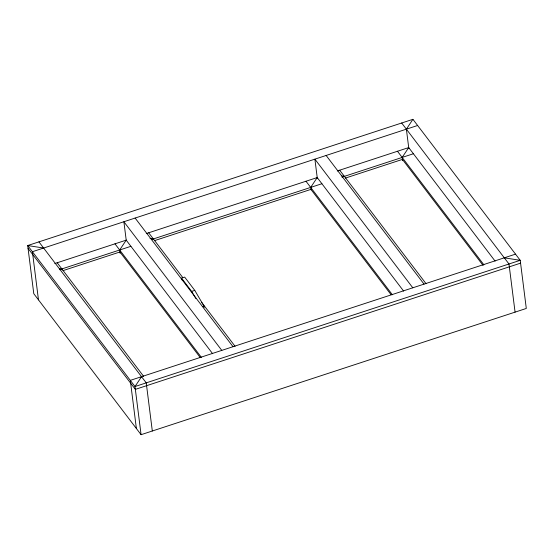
<?xml version="1.0" encoding="UTF-8"?>
<svg xmlns="http://www.w3.org/2000/svg" width="554" height="554" viewBox="0 0 554 554"><rect width="100%" height="100%" fill="white"/><g stroke="black" fill="none" stroke-linecap="round" stroke-linejoin="round"><path stroke-width="0.83" d="M212.611 353.681L126.208 240.145L119.671 249.993L120.08 253.233M141.54 376.692L134.996 386.54L141.076 434.682L526.3 308.453L520.22 260.311L412.924 119.318L27.7 245.547L33.78 293.689L141.076 434.682M403.624 291.092L317.213 177.557L310.676 187.404L310.981 189.835M412.924 119.318L406.38 129.172L408.831 148.597M495.11 261.114L408.707 147.579L402.162 157.426L402.571 160.66M417.612 125.488L32.395 251.717L38.475 299.859M54.784 263.552L126.208 240.145M146.27 233.573L317.213 177.557M337.282 170.978L408.707 147.579M59.479 269.715L130.903 246.315M151.768 239.473L321.909 183.727M341.97 177.148L413.402 153.742M62.948 270.643L119.92 251.98L200.056 357.282M154.448 240.665L310.926 189.385L391.062 294.693M345.447 178.076L402.412 159.407L483.074 265.401M181.767 279.818L181.553 278.115L184.669 277.097L194.773 290.379L203.99 306.092L204.17 307.484M181.553 278.115L191.663 291.397L194.773 290.379M202.439 306.597L203.99 306.092M515.525 254.141L130.301 380.369L136.388 428.512M520.573 263.143L135.356 389.372L28.06 248.379M341.866 175.971L344.38 176.359M504.285 257.825L520.22 260.311L134.996 386.54L27.7 245.547L43.627 248.033M150.023 238.428L153.375 238.947M59.368 268.538L61.882 268.932M401.685 123.002L508.981 263.988L515.068 312.131M397.467 151.256L483.877 264.798M339.685 170.196L426.088 283.731M326.126 155.466L424.032 284.119M412.799 287.803L314.887 159.15L317.345 178.575M305.981 181.234L392.384 294.776M148.68 232.784L182.709 277.492M201.566 302.269L235.083 346.319M135.121 218.054L233.026 346.707M221.794 350.391L123.881 221.738L126.229 240.318M114.976 243.829L201.379 357.365M57.194 262.762L143.597 376.298M38.932 241.869L146.235 382.856L152.315 430.998M191.663 291.397L195.853 298.537"/></g></svg>
